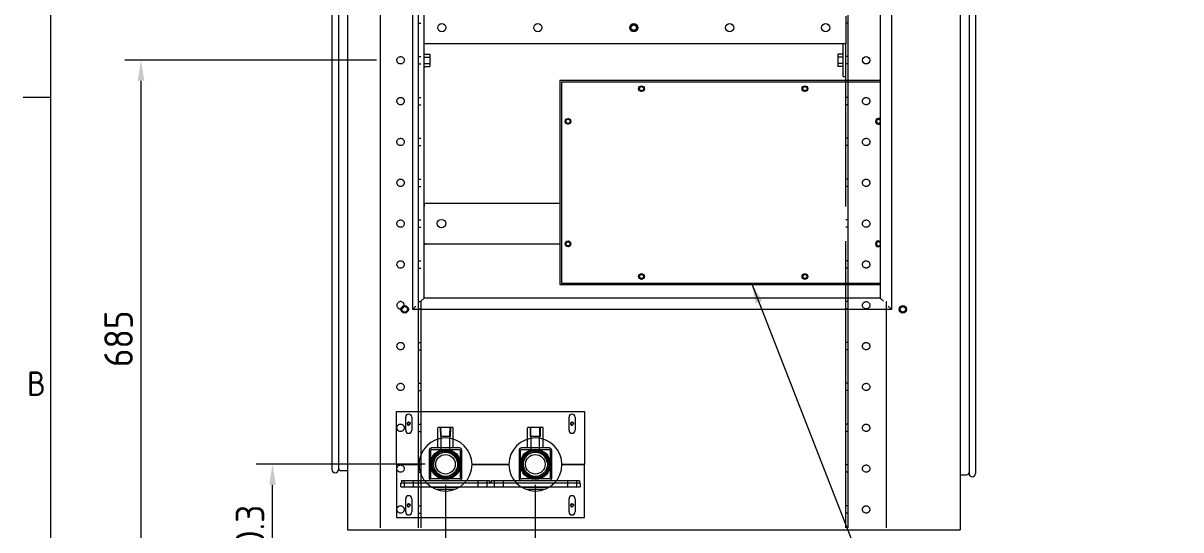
# Model space of a CAD drawing. Header units: millimetres. Extents: x 0 to 5940, y 0 to 4200.
# Drawn here: x 66 to 1483, y 871 to 1491 of the extents above; entities that cross this region are included whole.
import ezdxf

# ---------------------------------------------------------------- set-up
doc = ezdxf.new("R2010")
doc.units = ezdxf.units.MM
doc.header["$LTSCALE"] = 10
doc.linetypes.add('DASHED', pattern=[0.2067, 0.1654, -0.0413])
doc.layers.get('0').update_dxf_attribs({"color": 3, "lineweight": 5, "true_color": 0x00ff00})
for name, color, linetype, lineweight, true_color in [('가려진 것(ISO)', 2, 'DASHED', 5, 0xffff00), ('가시적인 것(ISO)', 3, 'Continuous', 5, 0x00ff00), ('가시적인 좁은 것(ISO)', 3, 'Continuous', 5, 0x00ff00), ('기호(ISO)', 5, 'Continuous', 5, 0x0000ff), ('치수(ISO)', 2, 'Continuous', 5, 0xffff00)]:
    doc.layers.add(name, color=color, linetype=linetype, lineweight=lineweight, true_color=true_color)
doc.layers.add('경계(ISO)', color=7, linetype='Continuous', lineweight=5)
doc.styles.add('문자 텍스트_PSTEK_POSCO', font='isocp.shx')
doc.styles.add('치수 텍스트_PSTEK_POSCO', font='isocp.shx')
doc.dimstyles.new('치수_PSTEK_POSCO', dxfattribs={"dimscale": 10, "dimtxt": 3.5, "dimasz": 2.5, "dimexe": 2, "dimexo": 2.5, "dimgap": 1, "dimtad": 1, "dimrnd": 1e-08, "dimdsep": 46, "dimtxsty": '치수 텍스트_PSTEK_POSCO', "dimcen": 0.09, "dimdle": 10, "dimclrd": 7, "dimclre": 7, "dimclrt": 2, "dimadec": 1, "dimazin": 2, "dimtfac": 1, "dimtmove": 0, "dimatfit": 3, "dimfxl": 1, "dimtolj": 1, "dimlwd": -1, "dimlwe": -1, "dimarcsym": 0})
doc.dimstyles.new('치수_PSTEK_POSCO$7', dxfattribs={"dimscale": 10, "dimtxt": 3.5, "dimasz": 2.5, "dimexe": 2, "dimexo": 2.5, "dimgap": 1, "dimtad": 1, "dimrnd": 1e-08, "dimdsep": 46, "dimtxsty": '치수 텍스트_PSTEK_POSCO', "dimcen": 0.09, "dimdle": 10, "dimclrd": 7, "dimclre": 7, "dimclrt": 2, "dimadec": 1, "dimazin": 2, "dimtfac": 1, "dimtmove": 0, "dimatfit": 3, "dimfxl": 1, "dimtolj": 1, "dimlwd": -1, "dimlwe": -1, "dimarcsym": 0})

# ---------------------------------------------------------------- blocks, each defined once
blk = doc.blocks.new('경계 Default Border')
at = {"layer": '경계(ISO)'}
blk.add_line((10, 140), (6.6, 140), dxfattribs=at)
at = {"layer": '경계(ISO)', "flags": 128}
blk.add_lwpolyline([(10, 10), (10, 410), (584, 410), (584, 10), (10, 10)], dxfattribs=at)
at = {"layer": '경계(ISO)', "color": 2, "true_color": 0xffff00, "insert": (7.08, 103.47), "char_height": 3, "attachment_point": 7, "style": '문자 텍스트_PSTEK_POSCO'}
blk.add_mtext('B', dxfattribs=at)
blk = doc.blocks.new('*D25')
at = {"layer": 'Defpoints', "color": 0, "transparency": 16777216}
for p in [(371.3, 951), (583.1, 951), (473.1, 760.7)]:
    blk.add_point(p, dxfattribs=at)
at = {"layer": '치수(ISO)', "color": 7, "transparency": 16777216}
for p, q in [((558.1, 951), (351.3, 951)), ((371.3, 785.7), (371.3, 926)), ((448.1, 760.7), (351.3, 760.7))]:
    blk.add_line(p, q, dxfattribs=at)
for points in [[(367.2, 926), (375.5, 926), (371.3, 951)], [(367.2, 785.7), (375.5, 785.7), (371.3, 760.7)]]:
    blk.add_solid(points, dxfattribs=at)
at = {"layer": '치수(ISO)', "color": 2, "transparency": 16777216, "insert": (343.8, 809.6), "char_height": 35, "attachment_point": 4, "rotation": 90, "style": '치수 텍스트_PSTEK_POSCO'}
blk.add_mtext('\\A1;190.3', dxfattribs=at)
blk = doc.blocks.new('*D26')
at = {"layer": 'Defpoints', "color": 0, "transparency": 16777216}
for p in [(583.1, 918.2), (463.1, 770.7), (583.1, 670.7)]:
    blk.add_point(p, dxfattribs=at)
at = {"layer": '치수(ISO)', "color": 7, "transparency": 16777216}
for p, q in [((583.1, 893.2), (583.1, 650.7)), ((463.1, 745.7), (463.1, 650.7)), ((488.1, 670.7), (558.1, 670.7))]:
    blk.add_line(p, q, dxfattribs=at)
for points in [[(488.1, 674.9), (488.1, 666.5), (463.1, 670.7)], [(558.1, 674.9), (558.1, 666.5), (583.1, 670.7)]]:
    blk.add_solid(points, dxfattribs=at)
at = {"layer": '치수(ISO)', "color": 2, "transparency": 16777216, "insert": (495.1, 698.2), "char_height": 35, "attachment_point": 4, "style": '치수 텍스트_PSTEK_POSCO'}
blk.add_mtext('\\A1;120', dxfattribs=at)
blk = doc.blocks.new('*D27')
at = {"layer": 'Defpoints', "color": 0, "transparency": 16777216}
for p in [(583.1, 950.7), (693.1, 950.7), (693.1, 670.7)]:
    blk.add_point(p, dxfattribs=at)
at = {"layer": '치수(ISO)', "color": 7, "transparency": 16777216}
for p, q in [((583.1, 925.7), (583.1, 650.7)), ((693.1, 925.7), (693.1, 650.7)), ((608.1, 670.7), (668.1, 670.7))]:
    blk.add_line(p, q, dxfattribs=at)
for points in [[(608.1, 674.9), (608.1, 666.5), (583.1, 670.7)], [(668.1, 674.9), (668.1, 666.5), (693.1, 670.7)]]:
    blk.add_solid(points, dxfattribs=at)
at = {"layer": '치수(ISO)', "color": 2, "transparency": 16777216, "insert": (613.6, 698.2), "char_height": 35, "attachment_point": 4, "style": '치수 텍스트_PSTEK_POSCO'}
blk.add_mtext('\\A1;110', dxfattribs=at)
blk = doc.blocks.new('*D28')
at = {"layer": 'Defpoints', "color": 0, "transparency": 16777216}
for p in [(210.3, 1445.7), (523.6, 1445.7), (473.1, 760.7)]:
    blk.add_point(p, dxfattribs=at)
at = {"layer": '치수(ISO)', "color": 7, "transparency": 16777216}
for p, q in [((498.6, 1445.7), (190.3, 1445.7)), ((210.3, 785.7), (210.3, 1420.7)), ((448.1, 760.7), (190.3, 760.7))]:
    blk.add_line(p, q, dxfattribs=at)
for points in [[(206.1, 1420.7), (214.4, 1420.7), (210.3, 1445.7)], [(206.1, 785.7), (214.4, 785.7), (210.3, 760.7)]]:
    blk.add_solid(points, dxfattribs=at)
at = {"layer": '치수(ISO)', "color": 2, "transparency": 16777216, "insert": (182.8, 1069.9), "char_height": 35, "attachment_point": 4, "rotation": 90, "style": '치수 텍스트_PSTEK_POSCO'}
blk.add_mtext('\\A1;685', dxfattribs=at)

msp = doc.modelspace()

# ---------------------------------------------------------------- linework, layer by layer
at = {"layer": '가려진 것(ISO)', "ltscale": 0.725641}
for p, q in [((503.132, 2368.388), (503.132, 872.988)), ((550.132, 872.988), (550.132, 2368.388)), ((1076.132, 872.988), (1076.132, 2368.388))]:
    msp.add_line(p, q, dxfattribs=at)
at = {"layer": '가려진 것(ISO)', "ltscale": 0.725689}
for p, q in [((550.132, 1491.188), (553.132, 1491.188)), ((1076.132, 1491.188), (1073.132, 1491.188)), ((550.132, 1450.188), (553.132, 1450.188)), ((1076.132, 1450.188), (1073.132, 1450.188)), ((550.132, 1441.188), (553.132, 1441.188)), ((1076.132, 1441.188), (1073.132, 1441.188)), ((550.132, 1400.188), (553.132, 1400.188)), ((550.132, 1391.188), (553.132, 1391.188)), ((1076.132, 1400.188), (1073.132, 1400.188)), ((1076.132, 1391.188), (1073.132, 1391.188)), ((550.132, 1350.188), (553.132, 1350.188)), ((1076.132, 1350.188), (1073.132, 1350.188)), ((550.132, 1341.188), (553.132, 1341.188)), ((1076.132, 1341.188), (1073.132, 1341.188)), ((550.132, 1300.188), (553.132, 1300.188)), ((550.132, 1291.188), (553.132, 1291.188)), ((1076.132, 1300.188), (1073.132, 1300.188)), ((1076.132, 1291.188), (1073.132, 1291.188)), ((550.132, 1250.188), (553.132, 1250.188)), ((1076.132, 1250.188), (1073.132, 1250.188)), ((550.132, 1241.188), (553.132, 1241.188)), ((1076.132, 1241.188), (1073.132, 1241.188)), ((550.132, 1200.188), (553.132, 1200.188)), ((550.132, 1191.188), (553.132, 1191.188)), ((1076.132, 1200.188), (1073.132, 1200.188)), ((1076.132, 1191.188), (1073.132, 1191.188)), ((550.132, 1150.188), (553.132, 1150.188)), ((553.132, 963.188), (553.132, 1150.688)), ((1076.132, 1150.188), (1073.132, 1150.188)), ((550.132, 1141.188), (553.132, 1141.188)), ((1076.132, 1141.188), (1073.132, 1141.188)), ((550.132, 1100.188), (553.132, 1100.188)), ((1076.132, 1100.188), (1073.132, 1100.188)), ((550.132, 1091.188), (553.132, 1091.188)), ((1076.132, 1091.188), (1073.132, 1091.188)), ((550.132, 1050.188), (553.132, 1050.188)), ((1076.132, 1050.188), (1073.132, 1050.188)), ((550.132, 1041.188), (553.132, 1041.188)), ((1076.132, 1041.188), (1073.132, 1041.188)), ((550.132, 1000.188), (553.132, 1000.188)), ((1076.132, 1000.188), (1073.132, 1000.188)), ((550.132, 991.188), (553.132, 991.188)), ((1076.132, 991.188), (1073.132, 991.188)), ((550.132, 950.188), (553.132, 950.188)), ((1076.132, 950.188), (1073.132, 950.188)), ((550.132, 941.188), (553.132, 941.188)), ((1076.132, 941.188), (1073.132, 941.188)), ((529.132, 930.988), (529.132, 927.988)), ((532.632, 930.988), (532.632, 927.988)), ((543.632, 930.988), (543.632, 927.988)), ((622.632, 930.988), (622.632, 927.988)), ((633.632, 930.988), (633.632, 927.988)), ((637.132, 930.988), (637.132, 927.988)), ((639.132, 930.988), (639.132, 927.988)), ((642.632, 930.988), (642.632, 927.988)), ((653.632, 930.988), (653.632, 927.988)), ((732.632, 930.988), (732.632, 927.988)), ((743.632, 930.988), (743.632, 927.988)), ((747.132, 930.988), (747.132, 927.988)), ((550.132, 900.188), (553.132, 900.188)), ((1076.132, 900.188), (1073.132, 900.188)), ((550.132, 891.188), (553.132, 891.188)), ((1076.132, 891.188), (1073.132, 891.188))]:
    msp.add_line(p, q, dxfattribs=at)
at = {"layer": '가려진 것(ISO)', "ltscale": 0.724571}
msp.add_line((1073.132, 1266.688), (1073.132, 1420.95), dxfattribs=at)
at = {"layer": '가려진 것(ISO)', "ltscale": 0.722171}
msp.add_line((1073.132, 1170.95), (1073.132, 1224.688), dxfattribs=at)
at = {"layer": '가려진 것(ISO)', "ltscale": 0.724531}
msp.add_line((1073.132, 872.988), (1073.132, 1154.538), dxfattribs=at)
at = {"layer": '가려진 것(ISO)', "ltscale": 0.726212}
msp.add_line((1123.132, 872.988), (1123.132, 1150.688), dxfattribs=at)
at = {"layer": '가려진 것(ISO)', "ltscale": 0.721943}
for p, q in [((592.632, 995.988), (573.632, 995.988)), ((702.632, 995.988), (683.632, 995.988))]:
    msp.add_line(p, q, dxfattribs=at)
at = {"layer": '가려진 것(ISO)', "ltscale": 0.764364}
for p, q in [((573.632, 981.768), (573.632, 995.988)), ((592.632, 981.768), (592.632, 995.988)), ((683.632, 981.768), (683.632, 995.988)), ((702.632, 981.768), (702.632, 995.988))]:
    msp.add_line(p, q, dxfattribs=at)
at = {"layer": '가려진 것(ISO)', "ltscale": 0.760617}
for p, q in [((576.637, 995.988), (576.981, 984.988)), ((577.837, 984.988), (577.494, 995.988)), ((588.426, 984.988), (588.77, 995.988)), ((589.283, 984.988), (589.627, 995.988)), ((686.637, 995.988), (686.981, 984.988)), ((687.837, 984.988), (687.494, 995.988)), ((698.426, 984.988), (698.77, 995.988)), ((699.283, 984.988), (699.627, 995.988))]:
    msp.add_line(p, q, dxfattribs=at)
at = {"layer": '가려진 것(ISO)', "ltscale": 0.719128}
for p, q in [((589.283, 984.988), (576.981, 984.988)), ((699.283, 984.988), (686.981, 984.988))]:
    msp.add_line(p, q, dxfattribs=at)
at = {"layer": '가려진 것(ISO)', "ltscale": 0.703699}
for p, q in [((577.882, 968.988), (577.882, 984.988)), ((588.382, 968.988), (588.382, 984.988)), ((687.882, 968.988), (687.882, 984.988)), ((698.382, 968.988), (698.382, 984.988))]:
    msp.add_line(p, q, dxfattribs=at)
at = {"layer": '가려진 것(ISO)', "ltscale": 0.715172}
for p, q in [((565.132, 933.988), (565.132, 967.988)), ((566.132, 968.988), (600.132, 968.988)), ((601.132, 967.988), (601.132, 933.988)), ((675.132, 933.988), (675.132, 967.988)), ((676.132, 968.988), (710.132, 968.988)), ((711.132, 967.988), (711.132, 933.988)), ((600.132, 932.988), (566.132, 932.988)), ((710.132, 932.988), (676.132, 932.988))]:
    msp.add_line(p, q, dxfattribs=at)
at = {"layer": '가려진 것(ISO)', "ltscale": 0.733565}
msp.add_line((553.132, 872.988), (553.132, 938.188), dxfattribs=at)
at = {"layer": '가려진 것(ISO)', "ltscale": 0.806322}
for p, q in [((528.132, 927.988), (528.132, 922.988)), ((532.632, 927.988), (532.632, 922.988)), ((543.632, 927.988), (543.632, 922.988)), ((622.632, 927.988), (622.632, 922.988)), ((633.632, 927.988), (633.632, 922.988)), ((642.632, 927.988), (642.632, 922.988)), ((653.632, 927.988), (653.632, 922.988)), ((732.632, 927.988), (732.632, 922.988)), ((743.632, 927.988), (743.632, 922.988)), ((748.132, 927.988), (748.132, 922.988))]:
    msp.add_line(p, q, dxfattribs=at)
at = {"layer": '가려진 것(ISO)', "ltscale": 0.731252}
for p, q in [((559.873, 927.988), (528.132, 927.988)), ((669.873, 927.988), (606.39, 927.988)), ((748.132, 927.988), (716.39, 927.988))]:
    msp.add_line(p, q, dxfattribs=at)
at = {"layer": '가려진 것(ISO)', "ltscale": 0.735388}
for p, q in [((566.133, 922.988), (528.132, 922.988)), ((748.132, 922.988), (710.131, 922.988))]:
    msp.add_line(p, q, dxfattribs=at)
at = {"layer": '가려진 것(ISO)', "ltscale": 0.716808}
for p, q in [((529.132, 930.988), (557.283, 930.988)), ((608.981, 930.988), (637.132, 930.988)), ((639.132, 930.988), (667.283, 930.988)), ((718.981, 930.988), (747.132, 930.988))]:
    msp.add_line(p, q, dxfattribs=at)
at = {"layer": '가려진 것(ISO)', "ltscale": 0.743625}
for p, q in [((559.873, 927.988), (529.132, 927.988)), ((637.132, 927.988), (606.39, 927.988)), ((669.873, 927.988), (639.132, 927.988)), ((747.132, 927.988), (716.39, 927.988))]:
    msp.add_line(p, q, dxfattribs=at)
at = {"layer": '가려진 것(ISO)', "ltscale": 0.720969}
msp.add_line((676.133, 922.988), (600.131, 922.988), dxfattribs=at)
at = {"layer": '가려진 것(ISO)', "ltscale": 0.719943}
for centre in [(528.132, 1445.688), (528.132, 1395.688), (1098.132, 1395.688), (528.132, 1345.688), (1098.132, 1345.688), (528.132, 1295.688), (1098.132, 1295.688), (528.132, 1245.688), (1098.132, 1245.688), (528.132, 1195.688), (1098.132, 1195.688), (1098.132, 1145.688), (528.132, 1095.688), (1098.132, 1095.688), (528.132, 1045.688), (1098.132, 1045.688), (528.132, 995.688), (1098.132, 995.688), (528.132, 945.688), (1098.132, 945.688), (528.132, 895.688), (1098.132, 895.688)]:
    msp.add_circle(centre, 4.5, dxfattribs=at)
at = {"layer": '가려진 것(ISO)', "ltscale": 0.708455}
msp.add_arc((528.132, 1145.688), 4.5, 336.517345, 293.482655, dxfattribs=at)
at = {"layer": '가려진 것(ISO)', "ltscale": 0.299089}
for centre, start, end in [((566.132, 967.988), 90, 180), ((600.132, 967.988), 0, 90), ((676.132, 967.988), 90, 180), ((710.132, 967.988), 0, 90), ((566.132, 933.988), 180, 270), ((600.132, 933.988), 270, 0), ((676.132, 933.988), 180, 270), ((710.132, 933.988), 270, 0)]:
    msp.add_arc(centre, 1, start, end, dxfattribs=at)
at = {"layer": '가시적인 것(ISO)'}
for p, q in [((463.132, 2370.688), (463.132, 870.688)), ((1213.132, 2370.688), (1213.132, 870.688)), ((542.982, 1140.538), (542.982, 2296.838)), ((1129.282, 2296.838), (1129.282, 1140.538)), ((1224.132, 2297.838), (1224.132, 939.538)), ((1232.132, 2297.838), (1232.132, 939.538)), ((444.132, 2292.838), (444.132, 944.538)), ((452.132, 2292.838), (452.132, 944.538)), ((556.982, 1154.538), (556.982, 2282.838)), ((1115.282, 2282.838), (1115.282, 1154.538)), ((1073.132, 1499.688), (1073.132, 1465.688)), ((1073.132, 1465.688), (556.982, 1465.688)), ((557.132, 1425.688), (557.132, 1465.688)), ((1070.132, 1425.688), (1070.132, 1465.688)), ((1073.132, 1420.95), (1073.132, 1465.688)), ((1073.132, 1425.688), (1073.132, 1465.688)), ((557.132, 1453.193), (563.932, 1453.193)), ((557.132, 1449.441), (563.932, 1449.441)), ((563.932, 1453.193), (563.932, 1449.441)), ((563.932, 1449.441), (563.932, 1441.935)), ((1070.132, 1453.193), (1063.332, 1453.193)), ((1063.332, 1453.193), (1063.332, 1449.441)), ((1063.332, 1449.441), (1063.332, 1441.935)), ((1070.132, 1449.441), (1063.332, 1449.441)), ((557.132, 1441.935), (563.932, 1441.935)), ((557.132, 1438.182), (563.932, 1438.182)), ((563.932, 1441.935), (563.932, 1438.182)), ((1070.132, 1441.935), (1063.332, 1441.935)), ((1063.332, 1441.935), (1063.332, 1438.182)), ((1070.132, 1438.182), (1063.332, 1438.182)), ((557.132, 1425.688), (556.982, 1425.688)), ((1115.282, 1420.95), (723.132, 1420.95)), ((723.132, 1420.95), (723.132, 1170.95)), ((725.132, 1418.95), (725.132, 1172.95)), ((1115.282, 1418.95), (725.132, 1418.95)), ((1070.132, 1425.688), (1073.132, 1425.688)), ((556.982, 1266.688), (557.132, 1266.688)), ((557.132, 1270.688), (723.132, 1270.688)), ((557.132, 1270.688), (557.132, 1266.688)), ((557.132, 1221.859), (557.132, 1220.688)), ((557.132, 1220.688), (558.546, 1220.688)), ((723.132, 1220.688), (558.546, 1220.688)), ((723.132, 1170.95), (1115.282, 1170.95)), ((725.132, 1172.95), (1115.282, 1172.95)), ((1073.132, 1154.538), (1073.132, 1170.95)), ((556.982, 1154.538), (552.982, 1150.538)), ((1115.282, 1154.538), (556.982, 1154.538)), ((1115.282, 1154.538), (1119.282, 1150.538)), ((546.982, 1144.538), (542.982, 1140.538)), ((1129.282, 1140.538), (542.982, 1140.538)), ((1125.282, 1144.538), (1129.282, 1140.538)), ((523.132, 1015.688), (753.132, 1015.688)), ((523.132, 950.688), (523.132, 1015.688)), ((534.382, 992.688), (534.382, 1008.688)), ((541.882, 1008.688), (541.882, 992.688)), ((734.382, 992.688), (734.382, 1008.688)), ((741.882, 1008.688), (741.882, 992.688)), ((753.132, 1015.688), (753.132, 950.688)), ((573.632, 970.988), (573.632, 981.768)), ((592.632, 970.988), (592.632, 981.768)), ((683.632, 970.988), (683.632, 981.768)), ((702.632, 970.988), (702.632, 981.768)), ((563.132, 967.988), (563.132, 933.988)), ((600.132, 970.988), (566.132, 970.988)), ((603.132, 933.988), (603.132, 967.988)), ((673.132, 967.988), (673.132, 933.988)), ((710.132, 970.988), (676.132, 970.988)), ((713.132, 933.988), (713.132, 967.988)), ((523.132, 950.688), (550.632, 950.688)), ((550.632, 950.688), (523.132, 950.688)), ((523.132, 950.688), (523.132, 885.688)), ((553.132, 938.188), (553.132, 963.188)), ((615.632, 950.688), (660.632, 950.688)), ((660.632, 950.688), (615.632, 950.688)), ((725.632, 950.688), (753.132, 950.688)), ((753.132, 950.688), (725.632, 950.688)), ((753.132, 885.688), (753.132, 950.688)), ((463.132, 943.038), (455.132, 943.038)), ((1213.132, 938.038), (1221.132, 938.038)), ((557.283, 930.988), (566.132, 930.988)), ((606.39, 927.988), (559.873, 927.988)), ((606.39, 927.988), (559.873, 927.988)), ((566.132, 930.988), (600.132, 930.988)), ((566.133, 922.988), (600.131, 922.988)), ((600.131, 922.988), (566.133, 922.988)), ((600.132, 930.988), (608.981, 930.988)), ((667.283, 930.988), (676.132, 930.988)), ((716.39, 927.988), (669.873, 927.988)), ((716.39, 927.988), (669.873, 927.988)), ((676.132, 930.988), (710.132, 930.988)), ((676.133, 922.988), (710.131, 922.988)), ((710.131, 922.988), (676.133, 922.988)), ((710.132, 930.988), (718.981, 930.988)), ((534.382, 892.688), (534.382, 908.688)), ((541.882, 908.688), (541.882, 892.688)), ((593.798, 919.988), (572.466, 919.988)), ((703.798, 919.988), (682.466, 919.988)), ((734.382, 892.688), (734.382, 908.688)), ((741.882, 908.688), (741.882, 892.688)), ((523.132, 885.688), (753.132, 885.688)), ((463.132, 870.688), (1213.132, 870.688))]:
    msp.add_line(p, q, dxfattribs=at)
for centre, radius in [((578.632, 1485.688), 5), ((696.132, 1485.688), 5), ((813.632, 1485.688), 5), ((813.632, 1485.688), 3.323), ((931.132, 1485.688), 5), ((1048.632, 1485.688), 5), ((1098.132, 1445.688), 4.5), ((823.132, 1410.95), 3.5), ((823.132, 1410.95), 2.458), ((1023.132, 1410.95), 3.5), ((1023.132, 1410.95), 2.458), ((733.132, 1370.95), 3.5), ((733.132, 1370.95), 2.458), ((578.132, 1245.688), 5.25), ((733.132, 1220.95), 3.5), ((733.132, 1220.95), 2.458), ((823.132, 1180.95), 3.5), ((823.132, 1180.95), 2.458), ((1023.132, 1180.95), 3.5), ((1023.132, 1180.95), 2.458), ((533.132, 1140.688), 4.5), ((533.132, 1140.688), 3.324), ((1143.132, 1140.688), 4.5), ((1143.132, 1140.688), 3.324), ((538.132, 1000.688), 1.621), ((738.132, 1000.688), 1.621), ((583.132, 950.988), 18.5), ((583.132, 950.988), 17.5), ((583.132, 950.988), 16.9), ((583.132, 950.988), 16.35), ((583.132, 950.988), 14.8), ((693.132, 950.988), 18.5), ((693.132, 950.988), 17.5), ((693.132, 950.988), 16.9), ((693.132, 950.988), 16.35), ((693.132, 950.988), 14.8), ((583.132, 950.988), 12), ((693.132, 950.988), 12), ((538.132, 900.688), 1.621), ((738.132, 900.688), 1.621)]:
    msp.add_circle(centre, radius, dxfattribs=at)
for centre, radius, start, end in [((1113.132, 1370.95), 3.5, 52.099963, 307.900037), ((1113.132, 1370.95), 2.458, 29.012138, 330.987862), ((557.132, 1266.688), 4, 90, 92.149096), ((557.132, 1266.688), 2, 90, 94.301222), ((1113.132, 1220.95), 3.5, 52.099963, 307.900037), ((1113.132, 1220.95), 2.458, 29.012138, 330.987862), ((528.132, 1145.688), 4.5, 293.482655, 336.517345), ((538.132, 1008.688), 3.75, 0, 180), ((738.132, 1008.688), 3.75, 0, 180), ((538.132, 992.688), 3.75, 180, 0), ((738.132, 992.688), 3.75, 180, 0), ((583.132, 950.688), 32.5, 0, 180), ((693.132, 950.688), 32.5, 0, 180), ((566.132, 967.988), 3, 90, 180), ((600.132, 967.988), 3, 0, 90), ((676.132, 967.988), 3, 90, 180), ((710.132, 967.988), 3, 0, 90), ((583.132, 950.688), 32.5, 180, 0), ((693.132, 950.688), 32.5, 180, 0), ((448.132, 944.538), 4, 180, 0), ((455.132, 946.038), 3, 180, 270), ((1221.132, 941.038), 3, 270, 0), ((1228.132, 939.538), 4, 180, 0), ((566.132, 933.988), 3, 180, 270), ((600.132, 933.988), 3, 270, 0), ((676.132, 933.988), 3, 180, 270), ((710.132, 933.988), 3, 270, 0), ((538.132, 908.688), 3.75, 0, 180), ((738.132, 908.688), 3.75, 0, 180), ((538.132, 892.688), 3.75, 180, 0), ((738.132, 892.688), 3.75, 180, 0)]:
    msp.add_arc(centre, radius, start, end, dxfattribs=at)
for points in [[(558.546, 1220.688), (557.947, 1220.688), (557.356, 1221.262), (556.982, 1222.195)], [(556.982, 1220.691), (557.032, 1220.689), (557.082, 1220.688), (557.132, 1220.688)]]:
    msp.add_open_spline(points, degree=3, dxfattribs=at)
at = {"layer": '가시적인 좁은 것(ISO)'}
for centre, radius, start, end in [((813.632, 1485.688), 4, 260, 170), ((823.132, 1410.95), 3, 100, 10), ((1023.132, 1410.95), 3, 100, 10), ((733.132, 1370.95), 3, 100, 10), ((1113.132, 1370.95), 3, 100, 315.779956), ((733.132, 1220.95), 3, 100, 10), ((1113.132, 1220.95), 3, 100, 315.779956), ((823.132, 1180.95), 3, 100, 10), ((1023.132, 1180.95), 3, 100, 10), ((533.132, 1140.688), 4, 10, 280), ((1143.132, 1140.688), 4, 10, 280), ((538.132, 1000.688), 2, 10, 280), ((738.132, 1000.688), 2, 10, 280), ((583.132, 950.988), 14.825, 10, 280), ((693.132, 950.988), 14.825, 10, 280), ((538.132, 900.688), 2, 10, 280), ((738.132, 900.688), 2, 10, 280)]:
    msp.add_arc(centre, radius, start, end, dxfattribs=at)

# ---------------------------------------------------------------- block references
at = {"xscale": 10, "yscale": 10, "zscale": 10}
msp.add_blockref('경계 Default Border', (0, 0), dxfattribs=at)

# ---------------------------------------------------------------- dimensions: what is measured, and where the dimension line sits
at = {"layer": '치수(ISO)', "color": 7}
for base, p1, p2, angle, picture, middle in [((210.26, 1445.688), (473.132, 760.688), (523.632, 1445.688), 90, '*D28', (210.26, 1103.188)), ((371.345, 950.988), (473.132, 760.688), (583.132, 950.988), 90, '*D25', (371.345, 855.838)), ((693.132, 670.688), (583.132, 950.688), (693.132, 950.688), 180, '*D27', (638.132, 670.688)), ((583.132, 670.688), (463.132, 770.688), (583.132, 918.188), 180, '*D26', (523.132, 670.688))]:
    dim = msp.add_linear_dim(base=base, p1=p1, p2=p2, angle=angle, dimstyle='치수_PSTEK_POSCO', override={"dimdec": 2, "dimtp": 0, "dimtm": 0, "dimtdec": 2, "dimtofl": 0, "dimatfit": 1}, dxfattribs=at)
    dim.commit()
    dim.dimension.update_dxf_attribs({"geometry": picture, "text_midpoint": middle, "dimtype": 160})

# ---------------------------------------------------------------- leaders
at = {"layer": '기호(ISO)', "color": 7, "annotation_type": 0, "has_hookline": 1, "hookline_direction": 0, "text_width": 288.625}
msp.add_leader([(957.928, 1172.95), (1158.325, 658.039), (1183.325, 658.039)], dimstyle='치수_PSTEK_POSCO$7', override={"dimtad": 0}, dxfattribs=at)

doc.saveas('drawing.dxf')
